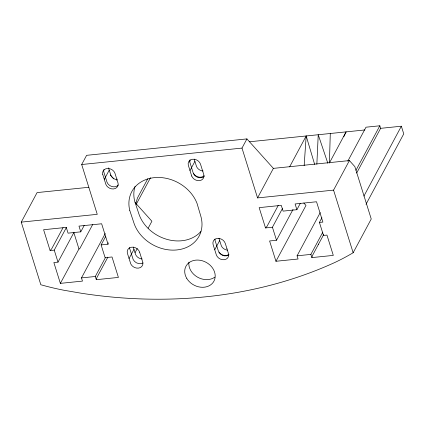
<?xml version="1.0" encoding="UTF-8"?>
<svg xmlns="http://www.w3.org/2000/svg" width="425" height="425" viewBox="0 0 425 425"><rect width="100%" height="100%" fill="white"/><g stroke="black" fill="none" stroke-linecap="round" stroke-linejoin="round"><path stroke-width="0.64" d="M329.423 162.998L330.283 133.498M316.853 164.193L318.235 134.736L327.829 163.248M304.162 165.596L306.181 135.968L289.595 166.913M105.66 257.194L95.296 276.489L96.294 279.682L118.41 277.419L112.019 256.982L105.113 257.688L101.118 244.917L108.03 244.21L108.157 242.749M96.294 279.682L96.921 277.514L107.849 257.162M135.825 203.628L137.424 198.05L147.767 178.792M321.916 217.765L319.419 222.413L323.494 235.445L326.953 235.089L333.306 255.398L311.886 257.592L312.508 255.43L323.781 234.393M343.836 136.643L346.078 131.883L329.487 162.828M21.25 222.132L97.261 214.333L81.69 164.523L86.615 155.332L246.925 138.906L273.387 168.374L349.398 160.581L354.843 166.611L371.243 218.992L353.154 252.742A273.121 222.339 28.2 0 1 334.81 262.496A460.913 375.243 28.2 0 1 81.154 293.213L63.941 290.248A243.918 198.587 28.2 0 1 40.827 284.745L21.25 222.132L37.087 192.589L88.852 187.282M63.033 227.678L51.611 248.949L50.107 250.543L43.6 229.728L66.263 227.402L68.058 233.15L80.771 231.843L84.203 225.452M105.278 233.511L81.478 277.908L82.477 281.1L60.366 283.369L53.858 262.549L58.002 262.124L54.246 250.118L66.417 227.449M58.002 262.124L73.918 232.48M104.295 179.339L109.22 170.154M73.828 232.549L78.954 248.944L60.366 283.369M92.746 224.421L79.645 248.875L78.954 248.944M116.45 180.173L117.077 179.01M101.118 244.917L105.788 236.21M136.181 204.404L150.519 177.703M129.051 258.533L133.976 249.347M135.07 252.631L137.254 248.561M148.16 228.214L151.9 221.234L135.081 202.528M189.98 170.563L194.905 161.373M349.398 160.581L333.561 190.124L257.55 197.917L242 148.091L246.925 138.906M214.731 249.751L219.656 240.566M257.55 197.917L273.387 168.374M278.279 205.355L267.033 226.339L265.519 227.943L259.165 207.639L281.276 205.371L283.077 211.119L296.894 209.7L300.321 203.309M320.237 212.585L297.07 255.818L298.068 259.011L275.953 261.274L269.599 240.97L276.505 240.263L272.43 227.232L282.381 208.675M276.505 240.263L293.022 209.456M347.815 161.149L366.005 127.203L379.828 125.789L380.625 128.339L356.676 173.023M311.886 257.592L310.888 254.4L322.788 232.199M355.985 170.266L379.828 125.789M363.928 196.084L401.354 126.214L380.625 128.339M366.005 204.303L403.75 133.88L401.354 126.214M275.953 261.274L305.989 205.445L303.811 203.023M318.245 244.364L318.538 244.168M249.518 141.775L364.862 129.954M81.69 164.523L242 148.091M265.519 227.943L272.43 227.232M50.107 250.543L54.246 250.118M81.478 277.908L95.296 276.489M297.07 255.818L310.888 254.4M319.419 222.413L322.888 222.094L316.524 201.758L295.099 203.958L296.894 209.7M110.293 174.957L113.836 178.893M333.561 190.124L353.154 252.742M194.193 159.104L196.499 166.483A6.614 5.382 28.2 0 0 203.076 170.993M218.944 238.298L221.404 246.001A6.609 5.382 28.2 0 0 227.455 250.15M218.381 251.032L215.188 240.816A6.566 5.344 28.2 0 1 214.944 239.052M189.943 162.541L193.136 172.762M129.731 210.301L133.748 222.461A36.199 29.474 28.2 0 0 176.858 249.942A36.199 29.474 28.2 0 0 200.643 215.608L197.041 203.41A36.497 29.713 28.2 0 0 154.254 177.65A36.497 29.713 28.2 0 0 129.726 210.306M139.613 252.179L142.811 262.395A6.614 5.382 28.2 0 1 138.508 268.106A6.614 5.382 28.2 0 1 130.794 263.967L127.452 253.422A6.582 5.36 28.2 0 1 131.777 247.18A6.582 5.36 28.2 0 1 139.613 252.179M108.508 167.886L110.968 175.589A6.609 5.382 28.2 0 0 117.018 179.738M133.264 247.074L135.57 254.453A6.614 5.382 28.2 0 0 142.147 258.963M107.042 182.309L103.849 172.088A6.614 5.382 28.2 0 1 103.992 169.495M102.696 174.234L105.894 184.45A6.614 5.387 28.2 0 0 113.571 188.939A6.614 5.387 28.2 0 0 118.06 183.202L114.862 172.986A6.614 5.382 28.2 0 0 107.18 168.502A6.614 5.382 28.2 0 0 102.696 174.234M108.03 244.21L101.639 223.773L78.976 226.1L80.771 231.843M306.181 135.968L314.659 164.417M118.272 185.029A6.614 5.387 28.2 0 1 112.492 186.66A6.614 5.387 28.2 0 1 107.19 182.633M143.012 262.963A6.614 5.382 28.2 0 1 133.179 259.526L129.832 248.986A6.582 5.36 28.2 0 1 129.582 247.568M200.882 231.482A36.199 29.474 28.2 0 1 166.621 239.275A36.199 29.474 28.2 0 1 138.678 213.276L134.656 201.115A36.497 29.713 28.2 0 1 135.028 186.437M204.149 175.722A6.614 5.382 28.2 0 1 193.455 173.405L193.258 173.113A6.572 5.35 28.2 0 0 198.209 177.464A6.572 5.35 28.2 0 0 204.186 176.301M228.91 254.426A6.609 5.382 28.2 0 1 218.886 251.993L218.663 251.722A6.572 5.35 28.2 0 0 228.91 254.883M214.827 277.164A15.858 12.909 28.2 0 1 197.407 277.084A15.858 12.909 28.2 0 1 188.918 262.156M189.778 160.103A6.572 5.35 28.2 0 0 189.842 162.191L189.842 161.872A6.614 5.382 28.2 0 1 190.087 159.949M226.892 248.508L225.271 243.398A6.566 5.35 28.2 0 0 217.451 238.42A6.566 5.35 28.2 0 0 213.132 244.646L216.33 254.862A6.572 5.35 28.2 0 0 224.182 259.723A6.572 5.35 28.2 0 0 228.438 253.497L226.892 248.508M191.702 176.019L188.381 165.452A6.572 5.35 28.2 0 1 192.706 159.242A6.572 5.35 28.2 0 1 200.52 164.209L203.718 174.425A6.572 5.35 28.2 0 1 199.585 180.62A6.572 5.35 28.2 0 1 191.702 176.019M186.665 278.232A15.858 12.909 28.2 0 0 213.074 282.519A15.858 12.909 28.2 0 0 200.143 260.281A15.858 12.909 28.2 0 0 186.665 278.232"/></g></svg>
